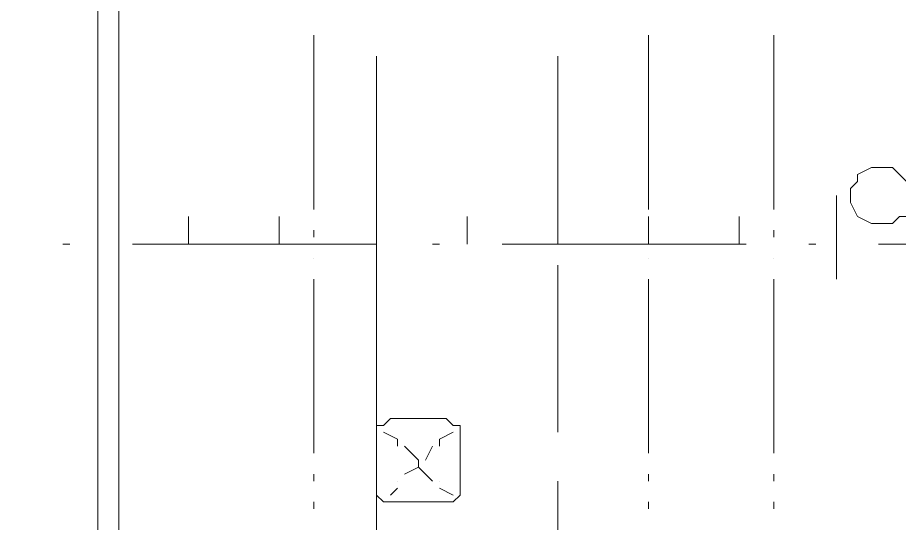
# Model space of a CAD drawing. Header units: millimetres. Extents: x -1005 to 294628, y -1154 to 182592.
# Drawn here: x 65012 to 73725, y 152420 to 157421 of the extents above; entities that cross this region are included whole.
import ezdxf

# ---------------------------------------------------------------- set-up
doc = ezdxf.new("R2010")
doc.units = ezdxf.units.MM
doc.layers.add('PDF_Geomertry', color=7, linetype='Continuous')

msp = doc.modelspace()

# ---------------------------------------------------------------- linework, layer by layer
at = {"layer": 'PDF_Geomertry', "lineweight": 5}
for points in [[(66975.1, 164133.6), (65804.2, 163375.9), (65804.2, 146914.8), (66975.1, 146157.2)], [(67939.3, 157246.1), (67939.3, 155524.2)], [(71245.3, 157246.1), (71245.3, 155524.2)], [(72485.1, 157246.1), (72485.1, 155524.2)], [(68559.2, 155317.6), (68559.2, 157039.4)], [(70350, 157039.4), (70350, 155386.4)], [(68559.2, 154835.4), (68559.2, 155661.9)], [(73105, 154835.4), (73105, 155661.9)], [(65804.2, 155179.8), (65804.2, 155455.3)], [(66699.6, 155179.8), (66699.6, 155455.3)], [(67594.9, 155179.8), (67594.9, 155455.3)], [(69454.6, 155179.8), (69454.6, 155455.3)], [(70350, 155179.8), (70350, 155455.3)], [(71245.3, 155179.8), (71245.3, 155455.3)], [(72140.7, 155179.8), (72140.7, 155455.3)], [(67939.3, 155317.6), (67939.3, 155248.7)], [(71245.3, 155317.6), (71245.3, 155248.7)], [(72485.1, 155317.6), (72485.1, 155248.7)], [(65528.7, 155179.8), (65459.8, 155179.8)], [(68559.2, 155179.8), (66148.6, 155179.8)], [(69179.1, 155179.8), (69110.2, 155179.8)], [(72209.6, 155179.8), (69798.9, 155179.8)], [(72898.3, 155179.8), (72829.4, 155179.8)], [(75928.8, 155179.8), (73518.2, 155179.8)], [(67939.3, 155042), (67939.3, 155042)], [(71245.3, 155042), (71245.3, 155042)], [(72485.1, 155042), (72485.1, 155042)], [(70350, 154973.2), (70350, 153320.2)], [(67939.3, 154835.4), (67939.3, 153113.6)], [(68559.2, 153251.3), (68559.2, 154904.3)], [(71245.3, 154835.4), (71245.3, 153113.6)], [(72485.1, 154835.4), (72485.1, 153113.6)], [(68765.8, 153182.4), (68765.8, 153251.3), (68628.1, 153320.2)], [(69179.1, 153182.4), (69179.1, 153251.3), (69316.8, 153320.2)], [(69110.2, 152838), (68972.4, 152975.8), (68972.4, 153044.7), (68834.7, 153182.4)], [(69041.3, 153044.7), (69110.2, 153182.4)], [(68834.7, 152906.9), (68972.4, 152975.8), (68972.4, 153044.7)], [(67939.3, 152906.9), (67939.3, 152838)], [(68559.2, 151116.2), (68559.2, 152838)], [(68765.8, 152838), (68765.8, 152838)], [(69179.1, 152838), (69179.1, 152838)], [(70350, 152838), (70350, 151185), (70281.1, 151185)], [(71245.3, 152906.9), (71245.3, 152838)], [(72485.1, 152906.9), (72485.1, 152838)], [(68697, 152700.3), (68765.8, 152769.2)], [(69316.8, 152700.3), (69179.1, 152769.2)], [(67939.3, 152631.4), (67939.3, 152562.6)], [(71245.3, 152631.4), (71245.3, 152562.6)], [(72485.1, 152631.4), (72485.1, 152562.6)]]:
    msp.add_lwpolyline(points, dxfattribs=at)
for points in [[(66010.8, 146708.2), (50100.7, 146708.2), (50100.7, 163582.6), (66010.8, 163582.6)], [(73518.2, 155386.4), (73656, 155386.4), (73724.8, 155455.3), (73793.7, 155455.3), (73793.7, 155593), (73862.6, 155661.9), (73793.7, 155730.8), (73793.7, 155799.7), (73656, 155937.4), (73449.3, 155937.4), (73311.6, 155868.6), (73311.6, 155799.7), (73242.7, 155730.8), (73242.7, 155593), (73311.6, 155455.3), (73449.3, 155386.4), (73518.2, 155386.4)], [(69247.9, 153457.9), (68697, 153457.9), (68628.1, 153389), (68559.2, 153389), (68559.2, 153320.2), (68559.2, 152700.3), (68628.1, 152631.4), (68697, 152631.4), (69247.9, 152631.4), (69316.8, 152631.4), (69385.7, 152700.3), (69385.7, 153320.2), (69385.7, 153389), (69316.8, 153389)]]:
    msp.add_lwpolyline(points, close=True, dxfattribs=at)

doc.saveas('drawing.dxf')
